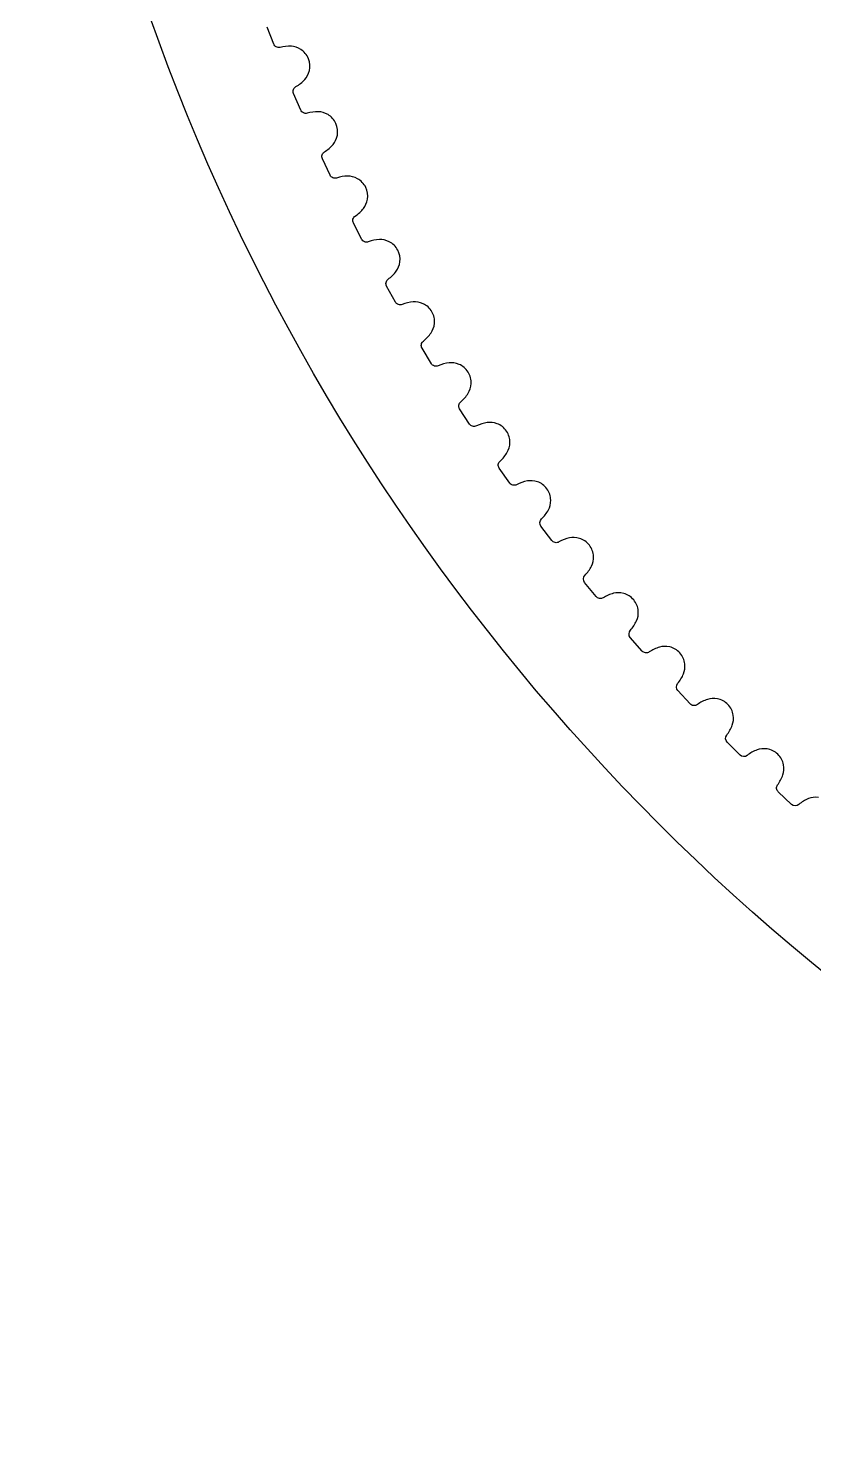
# Model space of a CAD drawing. Extents: x 0 to 297, y -130 to 79.
# Drawn here: x 29.46 to 51.36, y -65.17 to -25.42 of the extents above; entities that cross this region are included whole.
import ezdxf

# ---------------------------------------------------------------- set-up
doc = ezdxf.new("R2010")
doc.units = 0
doc.layers.get('0').update_dxf_attribs({"linetype": 'CONTINUOUS'})

msp = doc.modelspace()

# ---------------------------------------------------------------- linework, layer by layer
at = {"color": 7}
for p, q in [((36.3003, -25.852621), (36.1182, -25.378321)), ((36.3003, -25.852621), (36.1182, -25.378321)), ((37.0544, -27.695321), (36.8558, -27.227621)), ((37.0544, -27.695321), (36.8558, -27.227621)), ((37.8723, -29.510621), (37.6575, -29.050121)), ((37.8723, -29.510621), (37.6575, -29.050121)), ((38.753, -31.296221), (38.5224, -30.843521)), ((38.753, -31.296221), (38.5224, -30.843521)), ((39.6956, -33.050021), (39.4493, -32.605621)), ((39.6956, -33.050021), (39.4493, -32.605621)), ((40.6988, -34.769921), (40.4371, -34.334321)), ((40.6988, -34.769921), (40.4371, -34.334321)), ((41.7614, -36.453621), (41.4846, -36.027521)), ((41.7614, -36.453621), (41.4846, -36.027521)), ((42.8821, -38.099321), (42.5906, -37.683121)), ((42.8821, -38.099321), (42.5906, -37.683121)), ((44.0596, -39.704921), (43.7538, -39.299121)), ((44.0596, -39.704921), (43.7538, -39.299121)), ((45.2923, -41.268321), (44.9726, -40.873521)), ((45.2923, -41.268321), (44.9726, -40.873521)), ((46.5789, -42.787821), (46.2456, -42.404421)), ((46.5789, -42.787821), (46.2456, -42.404421)), ((47.9178, -44.261521), (47.5712, -43.889921)), ((47.9178, -44.261521), (47.5712, -43.889921)), ((49.3072, -45.687621), (48.9479, -45.328321)), ((49.3072, -45.687621), (48.9479, -45.328321)), ((50.7456, -47.064321), (50.374, -46.717721)), ((50.7456, -47.064321), (50.374, -46.717721))]:
    msp.add_line(p, q, dxfattribs=at)
for points in [[(89.4618, -65.173721), (56.3247, -65.173721), (29.4618, -38.310821), (29.4618, -5.173721)], [(89.4618, -65.173721), (56.3247, -65.173721), (29.4618, -38.310821), (29.4618, -5.173721)], [(36.3714, -25.931621), (36.3365, -25.912121), (36.3128, -25.885821), (36.3003, -25.852621)], [(36.3714, -25.931621), (36.3365, -25.912121), (36.3128, -25.885821), (36.3003, -25.852621)], [(36.3714, -25.931621), (36.3365, -25.912121), (36.3128, -25.885821), (36.3003, -25.852621)], [(36.477, -25.943621), (36.4428, -25.952721), (36.4076, -25.948721), (36.3714, -25.931621)], [(36.477, -25.943621), (36.4428, -25.952721), (36.4076, -25.948721), (36.3714, -25.931621)], [(36.477, -25.943621), (36.4428, -25.952721), (36.4076, -25.948721), (36.3714, -25.931621)], [(36.793, -25.915221), (36.6862, -25.907921), (36.5808, -25.917421), (36.477, -25.943621)], [(36.793, -25.915221), (36.6862, -25.907921), (36.5808, -25.917421), (36.477, -25.943621)], [(36.793, -25.915221), (36.6862, -25.907921), (36.5808, -25.917421), (36.477, -25.943621)], [(37.059, -26.005021), (36.9706, -25.946821), (36.8756, -25.920821), (36.793, -25.915221)], [(37.059, -26.005021), (36.9706, -25.946821), (36.8756, -25.920821), (36.793, -25.915221)], [(37.269, -26.261021), (37.226, -26.153221), (37.1473, -26.062121), (37.059, -26.005021)], [(37.269, -26.261021), (37.226, -26.153221), (37.1473, -26.062121), (37.059, -26.005021)], [(37.1668, -26.840321), (37.2223, -26.779021), (37.2726, -26.694221), (37.2958, -26.591021)], [(37.1668, -26.840321), (37.2223, -26.779021), (37.2726, -26.694221), (37.2958, -26.591021)], [(37.2958, -26.591021), (37.3196, -26.488521), (37.313, -26.368421), (37.269, -26.261021)], [(37.2958, -26.591021), (37.3196, -26.488521), (37.313, -26.368421), (37.269, -26.261021)], [(36.9197, -27.039421), (37.0127, -26.986221), (37.095, -26.919821), (37.1668, -26.840321)], [(36.9197, -27.039421), (37.0127, -26.986221), (37.095, -26.919821), (37.1668, -26.840321)], [(36.9197, -27.039421), (37.0127, -26.986221), (37.095, -26.919821), (37.1668, -26.840321)], [(36.8558, -27.227621), (36.8418, -27.195121), (36.8405, -27.159721), (36.8521, -27.121421)], [(36.8558, -27.227621), (36.8418, -27.195121), (36.8405, -27.159721), (36.8521, -27.121421)], [(36.8521, -27.121421), (36.8662, -27.084021), (36.8888, -27.056621), (36.9197, -27.039421)], [(36.8521, -27.121421), (36.8662, -27.084021), (36.8888, -27.056621), (36.9197, -27.039421)], [(37.1282, -27.771821), (37.0926, -27.753521), (37.068, -27.728121), (37.0544, -27.695321)], [(37.1282, -27.771821), (37.0926, -27.753521), (37.068, -27.728121), (37.0544, -27.695321)], [(37.1282, -27.771821), (37.0926, -27.753521), (37.068, -27.728121), (37.0544, -27.695321)], [(37.2342, -27.780121), (37.2003, -27.790421), (37.1649, -27.787621), (37.1282, -27.771821)], [(37.2342, -27.780121), (37.2003, -27.790421), (37.1649, -27.787621), (37.1282, -27.771821)], [(37.2342, -27.780121), (37.2003, -27.790421), (37.1649, -27.787621), (37.1282, -27.771821)], [(37.5489, -27.740721), (37.4419, -27.737121), (37.337, -27.750221), (37.2342, -27.780121)], [(37.5489, -27.740721), (37.4419, -27.737121), (37.337, -27.750221), (37.2342, -27.780121)], [(37.5489, -27.740721), (37.4419, -27.737121), (37.337, -27.750221), (37.2342, -27.780121)], [(37.8179, -27.821121), (37.7276, -27.766121), (37.6317, -27.743421), (37.5489, -27.740721)], [(37.8179, -27.821121), (37.7276, -27.766121), (37.6317, -27.743421), (37.5489, -27.740721)], [(38.0367, -28.069621), (37.99, -27.963421), (37.9081, -27.875221), (37.8179, -27.821121)], [(38.0367, -28.069621), (37.99, -27.963421), (37.9081, -27.875221), (37.8179, -27.821121)], [(38.075, -28.398521), (38.0952, -28.295321), (38.0844, -28.175421), (38.0367, -28.069621)], [(38.075, -28.398521), (38.0952, -28.295321), (38.0844, -28.175421), (38.0367, -28.069621)], [(37.9548, -28.652221), (38.0081, -28.588921), (38.0554, -28.502521), (38.075, -28.398521)], [(37.9548, -28.652221), (38.0081, -28.588921), (38.0554, -28.502521), (38.075, -28.398521)], [(37.6575, -29.050121), (37.6424, -29.018121), (37.6399, -28.982721), (37.6501, -28.944121)], [(37.6575, -29.050121), (37.6424, -29.018121), (37.6399, -28.982721), (37.6501, -28.944121)], [(37.6501, -28.944121), (37.6629, -28.906221), (37.6845, -28.878121), (37.7149, -28.859721)], [(37.6501, -28.944121), (37.6629, -28.906221), (37.6845, -28.878121), (37.7149, -28.859721)], [(37.7149, -28.859721), (37.8059, -28.803321), (37.8858, -28.734121), (37.9548, -28.652221)], [(37.7149, -28.859721), (37.8059, -28.803321), (37.8858, -28.734121), (37.9548, -28.652221)], [(37.7149, -28.859721), (37.8059, -28.803321), (37.8858, -28.734121), (37.9548, -28.652221)], [(37.9487, -29.584421), (37.9126, -29.567421), (37.8871, -29.542821), (37.8723, -29.510621)], [(37.9487, -29.584421), (37.9126, -29.567421), (37.8871, -29.542821), (37.8723, -29.510621)], [(37.9487, -29.584421), (37.9126, -29.567421), (37.8871, -29.542821), (37.8723, -29.510621)], [(38.0549, -29.589121), (38.0214, -29.600521), (37.986, -29.599021), (37.9487, -29.584421)], [(38.0549, -29.589121), (38.0214, -29.600521), (37.986, -29.599021), (37.9487, -29.584421)], [(38.0549, -29.589121), (38.0214, -29.600521), (37.986, -29.599021), (37.9487, -29.584421)], [(38.3681, -29.538721), (38.2611, -29.538821), (38.1567, -29.555621), (38.0549, -29.589121)], [(38.3681, -29.538721), (38.2611, -29.538821), (38.1567, -29.555621), (38.0549, -29.589121)], [(38.3681, -29.538721), (38.2611, -29.538821), (38.1567, -29.555621), (38.0549, -29.589121)], [(38.6398, -29.609721), (38.5475, -29.557821), (38.4509, -29.538521), (38.3681, -29.538721)], [(38.6398, -29.609721), (38.5475, -29.557821), (38.4509, -29.538521), (38.3681, -29.538721)], [(38.8671, -29.850421), (38.8167, -29.745821), (38.7318, -29.660521), (38.6398, -29.609721)], [(38.8671, -29.850421), (38.8167, -29.745821), (38.7318, -29.660521), (38.6398, -29.609721)], [(38.8055, -30.435521), (38.8566, -30.370421), (38.9009, -30.282321), (38.9169, -30.177721)], [(38.8055, -30.435521), (38.8566, -30.370421), (38.9009, -30.282321), (38.9169, -30.177721)], [(38.9169, -30.177721), (38.9334, -30.073921), (38.9185, -29.954421), (38.8671, -29.850421)], [(38.9169, -30.177721), (38.9334, -30.073921), (38.9185, -29.954421), (38.8671, -29.850421)], [(38.573, -30.651321), (38.662, -30.591721), (38.7395, -30.519821), (38.8055, -30.435521)], [(38.573, -30.651321), (38.662, -30.591721), (38.7395, -30.519821), (38.8055, -30.435521)], [(38.573, -30.651321), (38.662, -30.591721), (38.7395, -30.519821), (38.8055, -30.435521)], [(38.5224, -30.843521), (38.5061, -30.812021), (38.5024, -30.776821), (38.5113, -30.737821)], [(38.5224, -30.843521), (38.5061, -30.812021), (38.5024, -30.776821), (38.5113, -30.737821)], [(38.5113, -30.737821), (38.5227, -30.699521), (38.5433, -30.670621), (38.573, -30.651321)], [(38.5113, -30.737821), (38.5227, -30.699521), (38.5433, -30.670621), (38.573, -30.651321)], [(38.8321, -31.367421), (38.7953, -31.351621), (38.7689, -31.327921), (38.753, -31.296221)], [(38.8321, -31.367421), (38.7953, -31.351621), (38.7689, -31.327921), (38.753, -31.296221)], [(38.8321, -31.367421), (38.7953, -31.351621), (38.7689, -31.327921), (38.753, -31.296221)], [(38.9383, -31.368321), (38.9052, -31.380921), (38.8698, -31.380621), (38.8321, -31.367421)], [(38.9383, -31.368321), (38.9052, -31.380921), (38.8698, -31.380621), (38.8321, -31.367421)], [(38.9383, -31.368321), (38.9052, -31.380921), (38.8698, -31.380621), (38.8321, -31.367421)], [(39.2496, -31.307021), (39.1426, -31.310921), (39.0388, -31.331321), (38.9383, -31.368321)], [(39.2496, -31.307021), (39.1426, -31.310921), (39.0388, -31.331321), (38.9383, -31.368321)], [(39.2496, -31.307021), (39.1426, -31.310921), (39.0388, -31.331321), (38.9383, -31.368321)], [(39.5236, -31.368421), (39.4296, -31.319921), (39.3323, -31.303921), (39.2496, -31.307021)], [(39.5236, -31.368421), (39.4296, -31.319921), (39.3323, -31.303921), (39.2496, -31.307021)], [(39.7591, -31.601121), (39.7051, -31.498421), (39.6173, -31.416121), (39.5236, -31.368421)], [(39.7591, -31.601121), (39.7051, -31.498421), (39.6173, -31.416121), (39.5236, -31.368421)], [(39.8203, -31.926521), (39.8332, -31.822121), (39.8141, -31.703321), (39.7591, -31.601121)], [(39.8203, -31.926521), (39.8332, -31.822121), (39.8141, -31.703321), (39.7591, -31.601121)], [(39.4932, -32.411721), (39.58, -32.349121), (39.655, -32.274521), (39.718, -32.188021)], [(39.4932, -32.411721), (39.58, -32.349121), (39.655, -32.274521), (39.718, -32.188021)], [(39.4932, -32.411721), (39.58, -32.349121), (39.655, -32.274521), (39.718, -32.188021)], [(39.718, -32.188021), (39.7668, -32.121121), (39.808, -32.031621), (39.8203, -31.926521)], [(39.718, -32.188021), (39.7668, -32.121121), (39.808, -32.031621), (39.8203, -31.926521)], [(39.4493, -32.605621), (39.4319, -32.574721), (39.427, -32.539621), (39.4345, -32.500421)], [(39.4493, -32.605621), (39.4319, -32.574721), (39.427, -32.539621), (39.4345, -32.500421)], [(39.4345, -32.500421), (39.4446, -32.461721), (39.4642, -32.432121), (39.4932, -32.411721)], [(39.4345, -32.500421), (39.4446, -32.461721), (39.4642, -32.432121), (39.4932, -32.411721)], [(39.777, -33.118421), (39.7397, -33.103921), (39.7126, -33.081121), (39.6956, -33.050021)], [(39.777, -33.118421), (39.7397, -33.103921), (39.7126, -33.081121), (39.6956, -33.050021)], [(39.777, -33.118421), (39.7397, -33.103921), (39.7126, -33.081121), (39.6956, -33.050021)], [(39.8833, -33.115521), (39.8506, -33.129321), (39.8152, -33.130321), (39.777, -33.118421)], [(39.8833, -33.115521), (39.8506, -33.129321), (39.8152, -33.130321), (39.777, -33.118421)], [(39.8833, -33.115521), (39.8506, -33.129321), (39.8152, -33.130321), (39.777, -33.118421)], [(40.1922, -33.043421), (40.0854, -33.051121), (39.9824, -33.075121), (39.8833, -33.115521)], [(40.1922, -33.043421), (40.0854, -33.051121), (39.9824, -33.075121), (39.8833, -33.115521)], [(40.1922, -33.043421), (40.0854, -33.051121), (39.9824, -33.075121), (39.8833, -33.115521)], [(40.4682, -33.095321), (40.3725, -33.050021), (40.2748, -33.037521), (40.1922, -33.043421)], [(40.4682, -33.095321), (40.3725, -33.050021), (40.2748, -33.037521), (40.1922, -33.043421)], [(40.7117, -33.319621), (40.6541, -33.218821), (40.5635, -33.139621), (40.4682, -33.095321)], [(40.7117, -33.319621), (40.6541, -33.218821), (40.5635, -33.139621), (40.4682, -33.095321)], [(40.7842, -33.642621), (40.7934, -33.537921), (40.7702, -33.419821), (40.7117, -33.319621)], [(40.7842, -33.642621), (40.7934, -33.537921), (40.7702, -33.419821), (40.7117, -33.319621)], [(40.6911, -33.907521), (40.7375, -33.839021), (40.7755, -33.748121), (40.7842, -33.642621)], [(40.6911, -33.907521), (40.7375, -33.839021), (40.7755, -33.748121), (40.7842, -33.642621)], [(40.4186, -34.229621), (40.4274, -34.190621), (40.4459, -34.160421), (40.4742, -34.139021)], [(40.4186, -34.229621), (40.4274, -34.190621), (40.4459, -34.160421), (40.4742, -34.139021)], [(40.4742, -34.139021), (40.5588, -34.073421), (40.6311, -33.996221), (40.6911, -33.907521)], [(40.4742, -34.139021), (40.5588, -34.073421), (40.6311, -33.996221), (40.6911, -33.907521)], [(40.4742, -34.139021), (40.5588, -34.073421), (40.6311, -33.996221), (40.6911, -33.907521)], [(40.4371, -34.334321), (40.4186, -34.304121), (40.4125, -34.269221), (40.4186, -34.229621)], [(40.4371, -34.334321), (40.4186, -34.304121), (40.4125, -34.269221), (40.4186, -34.229621)], [(40.7826, -34.835321), (40.7448, -34.822221), (40.7169, -34.800421), (40.6988, -34.769921)], [(40.7826, -34.835321), (40.7448, -34.822221), (40.7169, -34.800421), (40.6988, -34.769921)], [(40.7826, -34.835321), (40.7448, -34.822221), (40.7169, -34.800421), (40.6988, -34.769921)], [(40.8887, -34.828821), (40.8565, -34.843721), (40.8211, -34.845921), (40.7826, -34.835321)], [(40.8887, -34.828821), (40.8565, -34.843721), (40.8211, -34.845921), (40.7826, -34.835321)], [(40.8887, -34.828821), (40.8565, -34.843721), (40.8211, -34.845921), (40.7826, -34.835321)], [(41.1949, -34.746021), (41.0884, -34.757321), (40.9863, -34.784921), (40.8887, -34.828821)], [(41.1949, -34.746021), (41.0884, -34.757321), (40.9863, -34.784921), (40.8887, -34.828821)], [(41.1949, -34.746021), (41.0884, -34.757321), (40.9863, -34.784921), (40.8887, -34.828821)], [(41.4725, -34.788121), (41.3753, -34.746221), (41.2772, -34.737121), (41.1949, -34.746021)], [(41.4725, -34.788121), (41.3753, -34.746221), (41.2772, -34.737121), (41.1949, -34.746021)], [(41.7237, -35.003821), (41.6626, -34.905121), (41.5693, -34.829121), (41.4725, -34.788121)], [(41.7237, -35.003821), (41.6626, -34.905121), (41.5693, -34.829121), (41.4725, -34.788121)], [(41.7236, -35.592121), (41.7676, -35.522021), (41.8024, -35.429821), (41.8074, -35.324121)], [(41.7236, -35.592121), (41.7676, -35.522021), (41.8024, -35.429821), (41.8074, -35.324121)], [(41.8074, -35.324121), (41.813, -35.219121), (41.7856, -35.101921), (41.7237, -35.003821)], [(41.8074, -35.324121), (41.813, -35.219121), (41.7856, -35.101921), (41.7237, -35.003821)], [(41.5149, -35.831021), (41.5972, -35.762521), (41.6667, -35.682821), (41.7236, -35.592121)], [(41.5149, -35.831021), (41.5972, -35.762521), (41.6667, -35.682821), (41.7236, -35.592121)], [(41.5149, -35.831021), (41.5972, -35.762521), (41.6667, -35.682821), (41.7236, -35.592121)], [(41.4846, -36.027521), (41.4652, -35.997921), (41.4578, -35.963221), (41.4626, -35.923521)], [(41.4846, -36.027521), (41.4652, -35.997921), (41.4578, -35.963221), (41.4626, -35.923521)], [(41.4626, -35.923521), (41.47, -35.884221), (41.4874, -35.853421), (41.5149, -35.831021)], [(41.4626, -35.923521), (41.47, -35.884221), (41.4874, -35.853421), (41.5149, -35.831021)], [(41.8474, -36.516121), (41.8092, -36.504321), (41.7805, -36.483521), (41.7614, -36.453621)], [(41.8474, -36.516121), (41.8092, -36.504321), (41.7805, -36.483521), (41.7614, -36.453621)], [(41.8474, -36.516121), (41.8092, -36.504321), (41.7805, -36.483521), (41.7614, -36.453621)], [(41.9532, -36.505921), (41.9216, -36.521921), (41.8863, -36.525321), (41.8474, -36.516121)], [(41.9532, -36.505921), (41.9216, -36.521921), (41.8863, -36.525321), (41.8474, -36.516121)], [(41.9532, -36.505921), (41.9216, -36.521921), (41.8863, -36.525321), (41.8474, -36.516121)], [(42.2563, -36.412421), (42.1503, -36.427521), (42.0493, -36.458621), (41.9532, -36.505921)], [(42.2563, -36.412421), (42.1503, -36.427521), (42.0493, -36.458621), (41.9532, -36.505921)], [(42.2563, -36.412421), (42.1503, -36.427521), (42.0493, -36.458621), (41.9532, -36.505921)], [(42.5352, -36.444921), (42.4367, -36.406421), (42.3383, -36.400721), (42.2563, -36.412421)], [(42.5352, -36.444921), (42.4367, -36.406421), (42.3383, -36.400721), (42.2563, -36.412421)], [(42.7938, -36.651721), (42.7294, -36.555121), (42.6334, -36.482521), (42.5352, -36.444921)], [(42.7938, -36.651721), (42.7294, -36.555121), (42.6334, -36.482521), (42.5352, -36.444921)], [(42.8886, -36.968921), (42.8906, -36.863721), (42.8592, -36.747621), (42.7938, -36.651721)], [(42.8886, -36.968921), (42.8906, -36.863721), (42.8592, -36.747621), (42.7938, -36.651721)], [(42.8143, -37.239621), (42.8558, -37.168021), (42.8874, -37.074721), (42.8886, -36.968921)], [(42.8143, -37.239621), (42.8558, -37.168021), (42.8874, -37.074721), (42.8886, -36.968921)], [(42.614, -37.485721), (42.6939, -37.414321), (42.7606, -37.332321), (42.8143, -37.239621)], [(42.614, -37.485721), (42.6939, -37.414321), (42.7606, -37.332321), (42.8143, -37.239621)], [(42.614, -37.485721), (42.6939, -37.414321), (42.7606, -37.332321), (42.8143, -37.239621)], [(42.5906, -37.683121), (42.5701, -37.654221), (42.5616, -37.619821), (42.5649, -37.579921)], [(42.5906, -37.683121), (42.5701, -37.654221), (42.5616, -37.619821), (42.5649, -37.579921)], [(42.5649, -37.579921), (42.571, -37.540421), (42.5874, -37.509021), (42.614, -37.485721)], [(42.5649, -37.579921), (42.571, -37.540421), (42.5874, -37.509021), (42.614, -37.485721)], [(42.9702, -38.158721), (42.9316, -38.148321), (42.9023, -38.128521), (42.8821, -38.099321)], [(42.9702, -38.158721), (42.9316, -38.148321), (42.9023, -38.128521), (42.8821, -38.099321)], [(42.9702, -38.158721), (42.9316, -38.148321), (42.9023, -38.128521), (42.8821, -38.099321)], [(43.0756, -38.144821), (43.0446, -38.162021), (43.0094, -38.166621), (42.9702, -38.158721)], [(43.0756, -38.144821), (43.0446, -38.162021), (43.0094, -38.166621), (42.9702, -38.158721)], [(43.0756, -38.144821), (43.0446, -38.162021), (43.0094, -38.166621), (42.9702, -38.158721)], [(43.3753, -38.040821), (43.2699, -38.059621), (43.17, -38.094221), (43.0756, -38.144821)], [(43.3753, -38.040821), (43.2699, -38.059621), (43.17, -38.094221), (43.0756, -38.144821)], [(43.3753, -38.040821), (43.2699, -38.059621), (43.17, -38.094221), (43.0756, -38.144821)], [(43.6552, -38.063621), (43.5553, -38.028621), (43.4568, -38.026321), (43.3753, -38.040821)], [(43.6552, -38.063621), (43.5553, -38.028621), (43.4568, -38.026321), (43.3753, -38.040821)], [(43.9208, -38.261221), (43.853, -38.167021), (43.7546, -38.097721), (43.6552, -38.063621)], [(43.9208, -38.261221), (43.853, -38.167021), (43.7546, -38.097721), (43.6552, -38.063621)], [(44.0266, -38.574921), (44.0249, -38.469721), (43.9895, -38.354721), (43.9208, -38.261221)], [(44.0266, -38.574921), (44.0249, -38.469721), (43.9895, -38.354721), (43.9208, -38.261221)], [(43.7703, -39.100921), (43.8475, -39.026821), (43.9114, -38.942521), (43.9618, -38.848021)], [(43.7703, -39.100921), (43.8475, -39.026821), (43.9114, -38.942521), (43.9618, -38.848021)], [(43.7703, -39.100921), (43.8475, -39.026821), (43.9114, -38.942521), (43.9618, -38.848021)], [(43.9618, -38.848021), (44.0008, -38.775121), (44.0291, -38.680721), (44.0266, -38.574921)], [(43.9618, -38.848021), (44.0008, -38.775121), (44.0291, -38.680721), (44.0266, -38.574921)], [(43.7538, -39.299121), (43.7087, -39.247021), (43.7172, -39.144821), (43.7703, -39.100921)], [(43.7538, -39.299121), (43.7087, -39.247021), (43.7172, -39.144821), (43.7703, -39.100921)], [(44.1497, -39.761221), (44.1108, -39.752121), (44.0807, -39.733321), (44.0596, -39.704921)], [(44.1497, -39.761221), (44.1108, -39.752121), (44.0807, -39.733321), (44.0596, -39.704921)], [(44.1497, -39.761221), (44.1108, -39.752121), (44.0807, -39.733321), (44.0596, -39.704921)], [(44.2545, -39.743621), (44.2241, -39.761821), (44.1892, -39.767721), (44.1497, -39.761221)], [(44.2545, -39.743621), (44.2241, -39.761821), (44.1892, -39.767721), (44.1497, -39.761221)], [(44.2545, -39.743621), (44.2241, -39.761821), (44.1892, -39.767721), (44.1497, -39.761221)], [(44.5504, -39.629221), (44.4457, -39.651621), (44.3471, -39.689821), (44.2545, -39.743621)], [(44.5504, -39.629221), (44.4457, -39.651621), (44.3471, -39.689821), (44.2545, -39.743621)], [(44.5504, -39.629221), (44.4457, -39.651621), (44.3471, -39.689821), (44.2545, -39.743621)], [(44.8309, -39.642221), (44.7299, -39.610721), (44.6313, -39.611821), (44.5504, -39.629221)], [(44.8309, -39.642221), (44.7299, -39.610721), (44.6313, -39.611821), (44.5504, -39.629221)], [(45.1033, -39.830421), (45.0323, -39.738621), (44.9315, -39.672821), (44.8309, -39.642221)], [(45.1033, -39.830421), (45.0323, -39.738621), (44.9315, -39.672821), (44.8309, -39.642221)], [(45.22, -40.140221), (45.2146, -40.035221), (45.1752, -39.921521), (45.1033, -39.830421)], [(45.22, -40.140221), (45.2146, -40.035221), (45.1752, -39.921521), (45.1033, -39.830421)], [(45.1647, -40.415521), (45.2012, -40.341221), (45.2261, -40.245821), (45.22, -40.140221)], [(45.1647, -40.415521), (45.2012, -40.341221), (45.2261, -40.245821), (45.22, -40.140221)], [(44.9821, -40.674921), (45.0568, -40.598121), (45.1176, -40.511621), (45.1647, -40.415521)], [(44.9821, -40.674921), (45.0568, -40.598121), (45.1176, -40.511621), (45.1647, -40.415521)], [(44.9821, -40.674921), (45.0568, -40.598121), (45.1176, -40.511621), (45.1647, -40.415521)], [(44.9726, -40.873521), (44.9257, -40.823021), (44.9306, -40.720621), (44.9821, -40.674921)], [(44.9726, -40.873521), (44.9257, -40.823021), (44.9306, -40.720621), (44.9821, -40.674921)], [(45.3844, -41.321521), (45.3452, -41.313721), (45.3145, -41.296021), (45.2923, -41.268321)], [(45.3844, -41.321521), (45.3452, -41.313721), (45.3145, -41.296021), (45.2923, -41.268321)], [(45.3844, -41.321521), (45.3452, -41.313721), (45.3145, -41.296021), (45.2923, -41.268321)], [(45.4886, -41.300321), (45.4588, -41.319521), (45.4241, -41.326621), (45.3844, -41.321521)], [(45.4886, -41.300321), (45.4588, -41.319521), (45.4241, -41.326621), (45.3844, -41.321521)], [(45.4886, -41.300321), (45.4588, -41.319521), (45.4241, -41.326621), (45.3844, -41.321521)], [(45.7803, -41.175621), (45.6764, -41.201721), (45.5792, -41.243221), (45.4886, -41.300321)], [(45.7803, -41.175621), (45.6764, -41.201721), (45.5792, -41.243221), (45.4886, -41.300321)], [(45.7803, -41.175621), (45.6764, -41.201721), (45.5792, -41.243221), (45.4886, -41.300321)], [(46.061, -41.178821), (45.959, -41.150821), (45.8605, -41.155421), (45.7803, -41.175621)], [(46.061, -41.178821), (45.959, -41.150821), (45.8605, -41.155421), (45.7803, -41.175621)], [(46.3398, -41.357421), (46.2656, -41.268121), (46.1626, -41.205921), (46.061, -41.178821)], [(46.3398, -41.357421), (46.2656, -41.268121), (46.1626, -41.205921), (46.061, -41.178821)], [(46.4673, -41.662921), (46.4582, -41.558121), (46.4148, -41.445921), (46.3398, -41.357421)], [(46.4673, -41.662921), (46.4582, -41.558121), (46.4148, -41.445921), (46.3398, -41.357421)], [(46.4216, -41.939921), (46.4555, -41.864421), (46.4771, -41.768321), (46.4673, -41.662921)], [(46.4216, -41.939921), (46.4555, -41.864421), (46.4771, -41.768321), (46.4673, -41.662921)], [(46.2482, -42.205621), (46.3201, -42.126221), (46.3779, -42.037721), (46.4216, -41.939921)], [(46.2482, -42.205621), (46.3201, -42.126221), (46.3779, -42.037721), (46.4216, -41.939921)], [(46.2482, -42.205621), (46.3201, -42.126221), (46.3779, -42.037721), (46.4216, -41.939921)], [(46.2456, -42.404421), (46.197, -42.355621), (46.1983, -42.253021), (46.2482, -42.205621)], [(46.2456, -42.404421), (46.197, -42.355621), (46.1983, -42.253021), (46.2482, -42.205621)], [(46.6728, -42.837721), (46.6333, -42.831421), (46.602, -42.814721), (46.5789, -42.787821)], [(46.6728, -42.837721), (46.6333, -42.831421), (46.602, -42.814721), (46.5789, -42.787821)], [(46.6728, -42.837721), (46.6333, -42.831421), (46.602, -42.814721), (46.5789, -42.787821)], [(46.7761, -42.812921), (46.7471, -42.833221), (46.7126, -42.841421), (46.6728, -42.837721)], [(46.7761, -42.812921), (46.7471, -42.833221), (46.7126, -42.841421), (46.6728, -42.837721)], [(46.7761, -42.812921), (46.7471, -42.833221), (46.7126, -42.841421), (46.6728, -42.837721)], [(47.0633, -42.678121), (46.9604, -42.707821), (46.8647, -42.752721), (46.7761, -42.812921)], [(47.0633, -42.678121), (46.9604, -42.707821), (46.8647, -42.752721), (46.7761, -42.812921)], [(47.0633, -42.678121), (46.9604, -42.707821), (46.8647, -42.752721), (46.7761, -42.812921)], [(47.344, -42.671521), (47.2411, -42.647121), (47.1428, -42.655221), (47.0633, -42.678121)], [(47.344, -42.671521), (47.2411, -42.647121), (47.1428, -42.655221), (47.0633, -42.678121)], [(47.6289, -42.840321), (47.5516, -42.753621), (47.4465, -42.695021), (47.344, -42.671521)], [(47.6289, -42.840321), (47.5516, -42.753621), (47.4465, -42.695021), (47.344, -42.671521)], [(47.7669, -43.141221), (47.7542, -43.036821), (47.7069, -42.926121), (47.6289, -42.840321)], [(47.7669, -43.141221), (47.7542, -43.036821), (47.7069, -42.926121), (47.6289, -42.840321)], [(47.731, -43.419621), (47.7621, -43.343021), (47.7804, -43.246121), (47.7669, -43.141221)], [(47.731, -43.419621), (47.7621, -43.343021), (47.7804, -43.246121), (47.7669, -43.141221)], [(47.5712, -43.889921), (47.521, -43.842921), (47.5187, -43.740321), (47.5669, -43.691121)], [(47.5712, -43.889921), (47.521, -43.842921), (47.5187, -43.740321), (47.5669, -43.691121)], [(47.5669, -43.691121), (47.636, -43.609421), (47.6907, -43.518921), (47.731, -43.419621)], [(47.5669, -43.691121), (47.636, -43.609421), (47.6907, -43.518921), (47.731, -43.419621)], [(47.5669, -43.691121), (47.636, -43.609421), (47.6907, -43.518921), (47.731, -43.419621)], [(48.6783, -44.118521), (48.5746, -44.097821), (48.4767, -44.109221), (48.398, -44.135021)], [(48.6783, -44.118521), (48.5746, -44.097821), (48.4767, -44.109221), (48.398, -44.135021)], [(48.9689, -44.277321), (48.8887, -44.193421), (48.7816, -44.138521), (48.6783, -44.118521)], [(48.9689, -44.277321), (48.8887, -44.193421), (48.7816, -44.138521), (48.6783, -44.118521)], [(48.0133, -44.308121), (47.9736, -44.303121), (47.9418, -44.287621), (47.9178, -44.261521)], [(48.0133, -44.308121), (47.9736, -44.303121), (47.9418, -44.287621), (47.9178, -44.261521)], [(48.0133, -44.308121), (47.9736, -44.303121), (47.9418, -44.287621), (47.9178, -44.261521)], [(48.1157, -44.279721), (48.0874, -44.300921), (48.0532, -44.310421), (48.0133, -44.308121)], [(48.1157, -44.279721), (48.0874, -44.300921), (48.0532, -44.310421), (48.0133, -44.308121)], [(48.1157, -44.279721), (48.0874, -44.300921), (48.0532, -44.310421), (48.0133, -44.308121)], [(48.398, -44.135021), (48.2963, -44.168221), (48.2021, -44.216421), (48.1157, -44.279721)], [(48.398, -44.135021), (48.2963, -44.168221), (48.2021, -44.216421), (48.1157, -44.279721)], [(48.398, -44.135021), (48.2963, -44.168221), (48.2021, -44.216421), (48.1157, -44.279721)], [(49.1174, -44.573221), (49.101, -44.469321), (49.0499, -44.360321), (48.9689, -44.277321)], [(49.1174, -44.573221), (49.101, -44.469321), (49.0499, -44.360321), (48.9689, -44.277321)], [(48.9367, -45.129821), (49.0029, -45.045621), (49.0544, -44.953321), (49.0911, -44.852721)], [(48.9367, -45.129821), (49.0029, -45.045621), (49.0544, -44.953321), (49.0911, -44.852721)], [(48.9367, -45.129821), (49.0029, -45.045621), (49.0544, -44.953321), (49.0911, -44.852721)], [(49.0911, -44.852721), (49.1196, -44.775021), (49.1345, -44.677621), (49.1174, -44.573221)], [(49.0911, -44.852721), (49.1196, -44.775021), (49.1345, -44.677621), (49.1174, -44.573221)], [(48.9479, -45.328321), (48.896, -45.283021), (48.8902, -45.180621), (48.9367, -45.129821)], [(48.9479, -45.328321), (48.896, -45.283021), (48.8902, -45.180621), (48.9367, -45.129821)], [(49.5057, -45.698821), (49.4549, -45.745321), (49.3525, -45.739521), (49.3072, -45.687621)], [(49.5057, -45.698821), (49.4549, -45.745321), (49.3525, -45.739521), (49.3072, -45.687621)], [(49.5057, -45.698821), (49.4549, -45.745321), (49.3525, -45.739521), (49.3072, -45.687621)], [(49.7828, -45.544421), (49.6822, -45.581121), (49.5899, -45.632621), (49.5057, -45.698821)], [(49.7828, -45.544421), (49.6822, -45.581121), (49.5899, -45.632621), (49.5057, -45.698821)], [(49.7828, -45.544421), (49.6822, -45.581121), (49.5899, -45.632621), (49.5057, -45.698821)], [(50.0623, -45.518121), (49.9579, -45.501021), (49.8605, -45.515921), (49.7828, -45.544421)], [(50.0623, -45.518121), (49.9579, -45.501021), (49.8605, -45.515921), (49.7828, -45.544421)], [(50.3582, -45.666621), (50.2752, -45.585621), (50.1662, -45.534521), (50.0623, -45.518121)], [(50.3582, -45.666621), (50.2752, -45.585621), (50.1662, -45.534521), (50.0623, -45.518121)], [(50.517, -45.957221), (50.497, -45.853921), (50.4421, -45.746821), (50.3582, -45.666621)], [(50.517, -45.957221), (50.497, -45.853921), (50.4421, -45.746821), (50.3582, -45.666621)], [(50.5005, -46.237521), (50.5263, -46.158821), (50.5377, -46.060921), (50.517, -45.957221)], [(50.5005, -46.237521), (50.5263, -46.158821), (50.5377, -46.060921), (50.517, -45.957221)], [(50.3558, -46.519821), (50.4191, -46.433421), (50.4673, -46.339221), (50.5005, -46.237521)], [(50.3558, -46.519821), (50.4191, -46.433421), (50.4673, -46.339221), (50.5005, -46.237521)], [(50.3558, -46.519821), (50.4191, -46.433421), (50.4673, -46.339221), (50.5005, -46.237521)], [(50.3274, -46.622221), (50.3251, -46.582321), (50.3346, -46.548121), (50.3558, -46.519821)], [(50.3274, -46.622221), (50.3251, -46.582321), (50.3346, -46.548121), (50.3558, -46.519821)], [(50.374, -46.717721), (50.3479, -46.693721), (50.3324, -46.661921), (50.3274, -46.622221)], [(50.374, -46.717721), (50.3479, -46.693721), (50.3324, -46.661921), (50.3274, -46.622221)], [(51.2159, -46.904521), (51.1166, -46.944821), (51.0261, -46.999521), (50.9444, -47.068621)], [(51.2159, -46.904521), (51.1166, -46.944821), (51.0261, -46.999521), (50.9444, -47.068621)], [(51.2159, -46.904521), (51.1166, -46.944821), (51.0261, -46.999521), (50.9444, -47.068621)], [(51.4943, -46.868621), (51.3894, -46.855121), (51.2925, -46.873421), (51.2159, -46.904521)], [(51.4943, -46.868621), (51.3894, -46.855121), (51.2925, -46.873421), (51.2159, -46.904521)], [(50.9444, -47.068621), (50.8952, -47.116821), (50.7926, -47.114521), (50.7456, -47.064321)], [(50.9444, -47.068621), (50.8952, -47.116821), (50.7926, -47.114521), (50.7456, -47.064321)], [(50.9444, -47.068621), (50.8952, -47.116821), (50.7926, -47.114521), (50.7456, -47.064321)]]:
    msp.add_open_spline(points, degree=3, dxfattribs=at)

doc.saveas('drawing.dxf')
